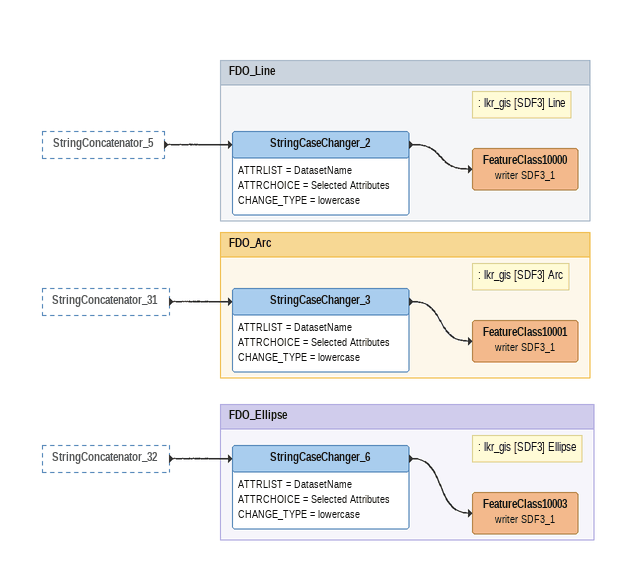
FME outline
StringConcatenator_5 [outside]
    -> StringCaseChanger_2
StringConcatenator_31 [outside]
    -> StringCaseChanger_3
StringConcatenator_32 [outside]
    -> StringCaseChanger_6

Bookmark: FDO_Line
StringCaseChanger_2
    ATTRLIST = DatasetName
    ATTRCHOICE = Selected Attributes
    CHANGE_TYPE = lowercase
    -> FeatureClass10000 (writer SDF3_1)
Note: : lkr_gis [SDF3] Line
FeatureClass10000 (writer SDF3_1)

Bookmark: FDO_Arc
StringCaseChanger_3
    ATTRLIST = DatasetName
    ATTRCHOICE = Selected Attributes
    CHANGE_TYPE = lowercase
    -> FeatureClass10001 (writer SDF3_1)
Note: : lkr_gis [SDF3] Arc
FeatureClass10001 (writer SDF3_1)

Bookmark: FDO_Ellipse
StringCaseChanger_6
    ATTRLIST = DatasetName
    ATTRCHOICE = Selected Attributes
    CHANGE_TYPE = lowercase
    -> FeatureClass10003 (writer SDF3_1)
Note: : lkr_gis [SDF3] Ellipse
FeatureClass10003 (writer SDF3_1)
